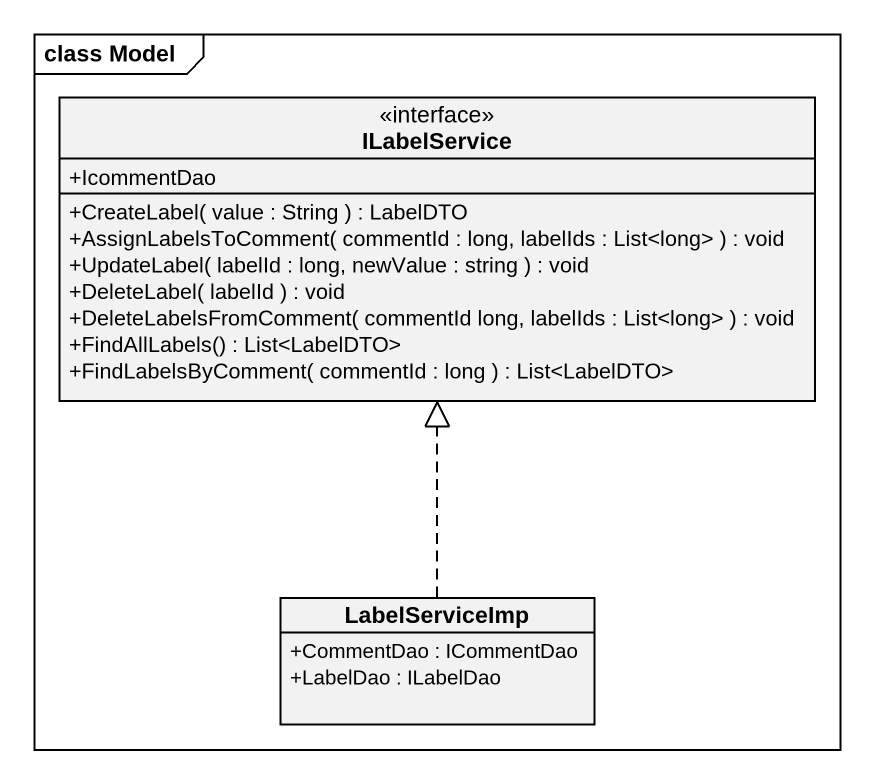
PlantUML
@startuml
mainframe class Model
hide circle
hide empty members
skinparam classAttributeIconSize 0
interface ILabelService {
  +IcommentDao
  +CreateLabel( value : String ) : LabelDTO
  +AssignLabelsToComment( commentId : long, labelIds : List<long> ) : void
  +UpdateLabel( labelId : long, newValue : string ) : void
  +DeleteLabel( labelId ) : void
  +DeleteLabelsFromComment( commentId long, labelIds : List<long> ) : void
  +FindAllLabels() : List<LabelDTO>
  +FindLabelsByComment( commentId : long ) : List<LabelDTO>
}
class LabelServiceImp {
  +CommentDao : ICommentDao
  +LabelDao : ILabelDao
}
LabelServiceImp .up.|> ILabelService
@enduml
